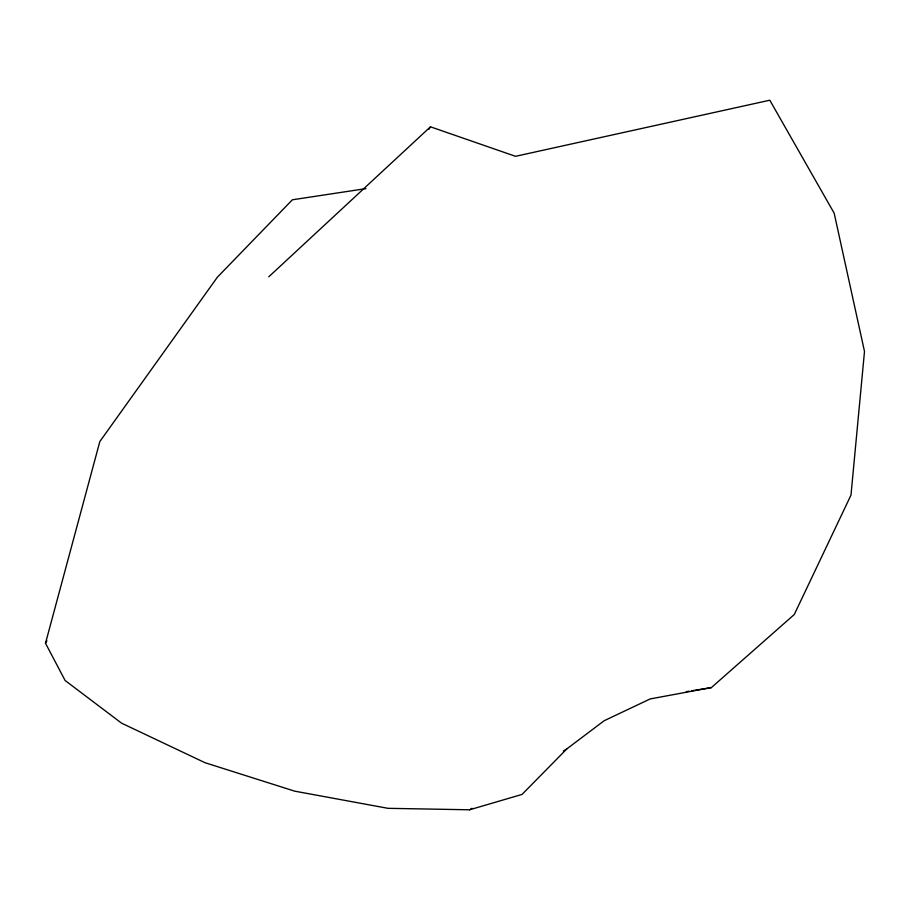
<?xml version="1.0" encoding="UTF-8"?>
<svg xmlns="http://www.w3.org/2000/svg" width="910" height="910" viewBox="0 0 910 910"><rect width="100%" height="100%" fill="white"/><g stroke="black" fill="none" stroke-linecap="round" stroke-linejoin="round"><path stroke-width="1.36" d="M268.791 276.788L430.475 126.808L515.515 156.315L769.803 100.214L834.174 213.19L864.5 351.442L850.986 495.108L794.271 614.523L711.392 687.585L650.172 698.937L604.206 720.709L566.964 748.782L522.033 794.43L469.605 809.786L387.956 808.319L294.669 791.154L205.012 762.705L121.587 723.177L65.111 680.487L45.5 643.245L99.838 441.543L217.353 277.231L292.372 199.79L365.979 188.62M45.5 643.245L46.933 640.788M428.997 129.197L430.475 126.808M469.605 809.786L472.006 808.273M563.358 751.034L566.964 748.782M686.277 691.657L689.075 691.202M691.862 690.758L711.392 687.585"/></g></svg>
